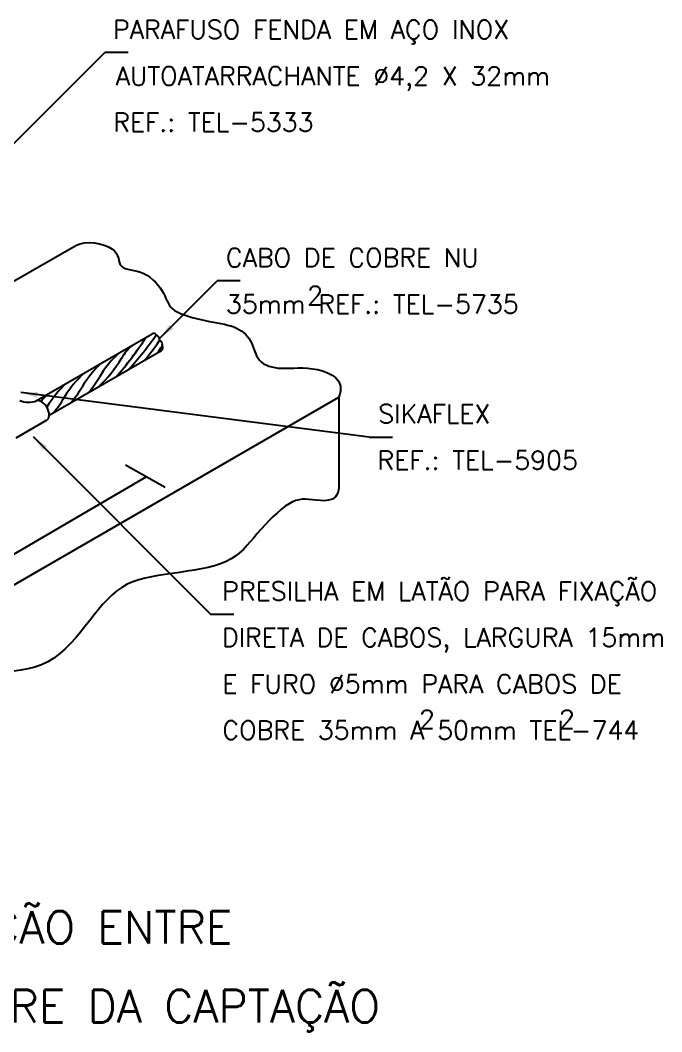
# Model space of a CAD drawing. Header units: millimetres. Extents: x -6480.3 to -6463.3, y -4421.5 to -4410.5.
# Drawn here: x -6470.26 to -6463.34, y -4421.49 to -4410.59 of the extents above; entities that cross this region are included whole.
import ezdxf
from ezdxf.enums import TextEntityAlignment as Align

# ---------------------------------------------------------------- set-up
doc = ezdxf.new("R2010")
doc.units = ezdxf.units.MM
doc.header["$LTSCALE"] = 10
doc.layers.add('Termotécnica', color=7, linetype='Continuous')
doc.styles.add('r140', font='romans.shx')
doc.styles.add('r80', font='romans.shx')

msp = doc.modelspace()

# ---------------------------------------------------------------- linework, layer by layer
at = {"layer": 'Termotécnica', "color": 2}
for p, q in [((-6470.457, -4412.052), (-6469.344, -4410.94)), ((-6469.094, -4410.94), (-6469.344, -4410.94)), ((-6470.415, -4413.454), (-6469.657, -4413.016)), ((-6468.757, -4414.021), (-6468.136, -4413.399)), ((-6467.886, -4413.399), (-6468.136, -4413.399)), ((-6470.092, -4414.694), (-6468.836, -4413.97)), ((-6469.946, -4414.847), (-6468.734, -4414.148)), ((-6466.495, -4415.081), (-6470.251, -4414.602)), ((-6472.795, -4418.1), (-6466.823, -4414.652)), ((-6466.823, -4414.652), (-6466.823, -4415.556)), ((-6470.301, -4415.091), (-6469.973, -4414.901)), ((-6470.118, -4415.075), (-6468.206, -4416.988)), ((-6466.495, -4415.081), (-6466.245, -4415.081)), ((-6468.695, -4415.626), (-6469.121, -4415.385)), ((-6471.756, -4417.177), (-6468.899, -4415.51)), ((-6468.206, -4416.988), (-6467.956, -4416.988))]:
    msp.add_line(p, q, dxfattribs=at)
for points in [[(-6469.657, -4413.016), (-6469.614, -4412.998), (-6469.565, -4412.989), (-6469.512, -4412.986), (-6469.457, -4412.99), (-6469.402, -4412.999), (-6469.351, -4413.013), (-6469.305, -4413.031), (-6469.268, -4413.052), (-6469.24, -4413.076), (-6469.221, -4413.102), (-6469.208, -4413.128), (-6469.199, -4413.155), (-6469.193, -4413.18), (-6469.186, -4413.204), (-6469.178, -4413.225), (-6469.165, -4413.242), (-6469.147, -4413.256), (-6469.124, -4413.266), (-6469.096, -4413.273), (-6469.065, -4413.28), (-6469.032, -4413.287), (-6468.997, -4413.295), (-6468.961, -4413.306), (-6468.926, -4413.32), (-6468.891, -4413.338), (-6468.859, -4413.36), (-6468.828, -4413.386), (-6468.799, -4413.414), (-6468.773, -4413.443), (-6468.749, -4413.473), (-6468.729, -4413.503), (-6468.711, -4413.532), (-6468.697, -4413.56), (-6468.686, -4413.587), (-6468.675, -4413.611), (-6468.664, -4413.635), (-6468.652, -4413.657), (-6468.638, -4413.678), (-6468.619, -4413.698), (-6468.595, -4413.717), (-6468.565, -4413.734), (-6468.53, -4413.75), (-6468.491, -4413.766), (-6468.448, -4413.78), (-6468.403, -4413.793), (-6468.356, -4413.805), (-6468.309, -4413.816), (-6468.263, -4413.826), (-6468.218, -4413.835), (-6468.175, -4413.843), (-6468.134, -4413.851), (-6468.095, -4413.858), (-6468.057, -4413.866), (-6468.022, -4413.875), (-6467.988, -4413.884), (-6467.956, -4413.895), (-6467.927, -4413.907), (-6467.9, -4413.921), (-6467.874, -4413.937), (-6467.851, -4413.954), (-6467.83, -4413.973), (-6467.811, -4413.994), (-6467.794, -4414.017), (-6467.779, -4414.041), (-6467.766, -4414.068), (-6467.754, -4414.095), (-6467.743, -4414.123), (-6467.733, -4414.152), (-6467.721, -4414.179), (-6467.709, -4414.206), (-6467.694, -4414.231), (-6467.677, -4414.254), (-6467.657, -4414.273), (-6467.634, -4414.291), (-6467.608, -4414.305), (-6467.579, -4414.317), (-6467.547, -4414.326), (-6467.513, -4414.333), (-6467.477, -4414.338), (-6467.437, -4414.34), (-6467.396, -4414.34), (-6467.353, -4414.339), (-6467.307, -4414.338), (-6467.26, -4414.337), (-6467.211, -4414.337), (-6467.16, -4414.34), (-6467.107, -4414.345), (-6467.053, -4414.354), (-6466.998, -4414.368), (-6466.945, -4414.388), (-6466.896, -4414.413), (-6466.855, -4414.445), (-6466.824, -4414.484), (-6466.806, -4414.532), (-6466.805, -4414.587), (-6466.823, -4414.652)], [(-6466.823, -4415.556), (-6466.822, -4415.631), (-6466.835, -4415.687), (-6466.86, -4415.725), (-6466.893, -4415.75), (-6466.933, -4415.762), (-6466.977, -4415.767), (-6467.022, -4415.765), (-6467.067, -4415.761), (-6467.108, -4415.757), (-6467.146, -4415.753), (-6467.182, -4415.752), (-6467.217, -4415.752), (-6467.251, -4415.757), (-6467.286, -4415.766), (-6467.322, -4415.78), (-6467.36, -4415.8), (-6467.4, -4415.826), (-6467.442, -4415.859), (-6467.486, -4415.896), (-6467.53, -4415.937), (-6467.575, -4415.982), (-6467.618, -4416.027), (-6467.661, -4416.074), (-6467.702, -4416.12), (-6467.74, -4416.166), (-6467.777, -4416.209), (-6467.814, -4416.251), (-6467.852, -4416.291), (-6467.892, -4416.328), (-6467.935, -4416.362), (-6467.983, -4416.394), (-6468.037, -4416.422), (-6468.097, -4416.446), (-6468.163, -4416.467), (-6468.233, -4416.485), (-6468.307, -4416.501), (-6468.384, -4416.516), (-6468.462, -4416.528), (-6468.541, -4416.54), (-6468.619, -4416.551), (-6468.695, -4416.562), (-6468.769, -4416.573), (-6468.841, -4416.586), (-6468.911, -4416.601), (-6468.978, -4416.62), (-6469.042, -4416.642), (-6469.103, -4416.668), (-6469.161, -4416.701), (-6469.216, -4416.739), (-6469.267, -4416.782), (-6469.317, -4416.831), (-6469.365, -4416.883), (-6469.412, -4416.939), (-6469.459, -4416.998), (-6469.507, -4417.058), (-6469.556, -4417.12), (-6469.606, -4417.183), (-6469.659, -4417.245), (-6469.714, -4417.305), (-6469.771, -4417.362), (-6469.831, -4417.415), (-6469.894, -4417.462), (-6469.96, -4417.503), (-6470.028, -4417.536), (-6470.1, -4417.561), (-6470.174, -4417.579), (-6470.25, -4417.592), (-6470.327, -4417.604)]]:
    msp.add_lwpolyline(points, dxfattribs=at)
at = {"layer": 'Termotécnica', "color": 1}
for centre, radius, start, end in [((-6472.909, -4411.002), 5.084, 318.8407, 324.045), ((-6471.515, -4412.357), 3.09, 317.8383, 327.6804), ((-6468.686, -4414.508), 0.552, 131.8667, 150.255), ((-6470.291, -4413.058), 1.821, 318.9148, 327.2056), ((-6468.463, -4414.983), 1.087, 131.9055, 149.8631), ((-6470.259, -4413.114), 1.821, 324.4522, 327.2056), ((-6468.653, -4415.092), 1.087, 131.9055, 149.8631), ((-6470.537, -4413.383), 1.614, 314.2867, 328.2103), ((-6468.842, -4415.202), 1.087, 131.9055, 149.8631), ((-6469.032, -4415.311), 1.087, 131.9055, 149.5817), ((-6470.322, -4413.909), 1.059, 319.1753, 330.1267), ((-6469.222, -4415.42), 1.087, 131.9055, 138.3146), ((-6470.512, -4414.019), 1.059, 319.1515, 330.1267), ((-6470.701, -4414.128), 1.059, 319.1277, 330.1267)]:
    msp.add_arc(centre, radius, start, end, dxfattribs=at)
at = {"layer": 'Termotécnica', "color": 2}
msp.add_arc((-6470.169, -4414.462), 0.244, 247.7969, 291.2276, dxfattribs=at)
for centre, major_axis, ratio, start_param, end_param in [((-6468.816, -4414.001), (-0.0195, 0.0314), 0.840361, 4.66795, 6.283185), ((-6468.777, -4414.016), (-0.0164, 0.0284), 0.509483, 3.143946, 6.283185), ((-6468.745, -4414.072), (-0.0164, 0.0284), 0.509483, 3.141593, 6.283185), ((-6468.753, -4414.115), (-0.0181, 0.0328), 0.886479, 3.141593, 4.783167), ((-6470.032, -4414.798), (-0.06, 0.103), 0.613222, 3.119686, 6.12017)]:
    msp.add_ellipse(centre, major_axis=major_axis, ratio=ratio, start_param=start_param, end_param=end_param, dxfattribs=at)
for points in [[(-6468.608, -4413.916), (-6468.65, -4413.873), (-6468.757, -4414.021)], [(-6470.069, -4414.597), (-6470.077, -4414.656), (-6470.251, -4414.602)], [(-6469.969, -4415.181), (-6470.011, -4415.223), (-6470.118, -4415.075)]]:
    msp.add_solid(points, dxfattribs=at)

# ---------------------------------------------------------------- texts
at = {"layer": 'Termotécnica', "color": 2, "style": 'r80'}
for s, p in [('PARAFUSO FENDA EM AÇO INOX ', (-6469.257, -4410.791)), ('AUTOATARRACHANTE %%C4,2 X 32mm ', (-6469.229, -4411.292)), ('REF.: TEL-5333', (-6469.255, -4411.79)), ('CABO DE COBRE NU', (-6468.041, -4413.249)), ('35mm REF.: TEL-5735', (-6468.04, -4413.749)), ('SIKAFLEX ', (-6466.399, -4414.931)), ('REF.: TEL-5905', (-6466.407, -4415.431))]:
    msp.add_text(s, height=0.2, dxfattribs=at).set_placement(p)
msp.add_text('2', height=0.2, dxfattribs=at).set_placement((-6467.078, -4413.556), align=Align.MIDDLE)
for s, p in [('PRESILHA EM LATÃO PARA FIXAÇÃO ', (-6468.081, -4416.741)), ('DIRETA DE CABOS, LARGURA 15mm ', (-6468.083, -4417.24)), ('E FURO %%C5mm PARA CABOS DE', (-6468.079, -4417.742)), ('2', (-6465.959, -4418.123)), ('2', (-6464.451, -4418.123)), ('COBRE 35mm A 50mm TEL-744', (-6468.078, -4418.239))]:
    msp.add_text(s, height=0.2, dxfattribs=at).set_placement(p, align=Align.MIDDLE_LEFT)
at = {"layer": 'Termotécnica', "color": 5, "style": 'r140'}
for s, p in [(' CONEXÃO E FIXAÇÃO ENTRE', (-6471.338, -4420.643)), ('RE-BAR E CABO DE COBRE DA CAPTAÇÃO', (-6471.338, -4421.493))]:
    msp.add_text(s, height=0.35, dxfattribs=at).set_placement(p, align=Align.BOTTOM_CENTER)

doc.saveas('drawing.dxf')
